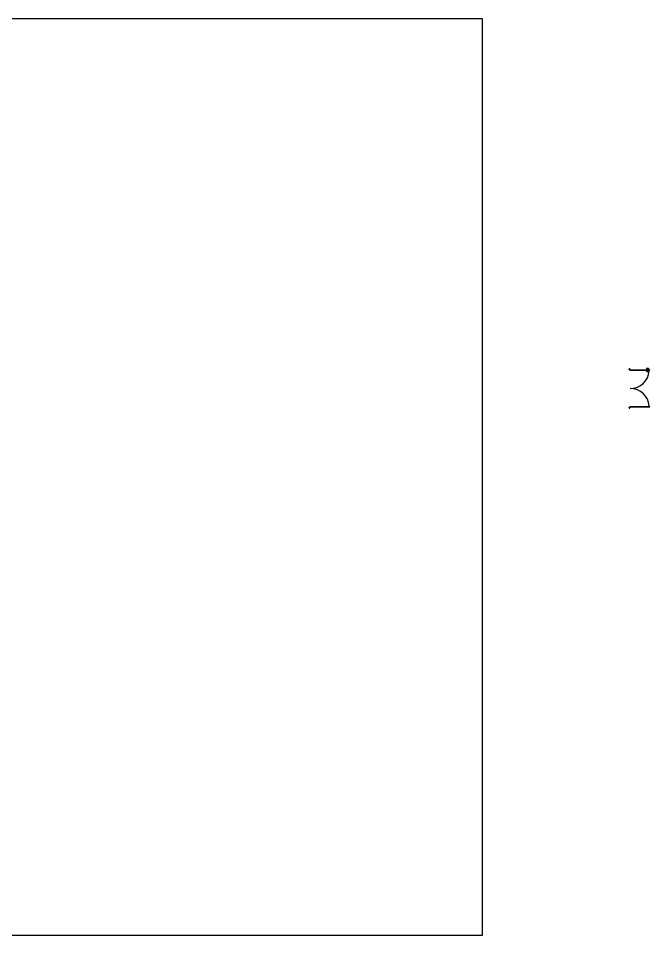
# Model space of a CAD drawing. Extents: x -14231 to 516634, y -267190 to 70805.
# Drawn here: x 24467 to 63166, y -25516 to 30720 of the extents above; entities that cross this region are included whole.
import ezdxf

# ---------------------------------------------------------------- set-up
doc = ezdxf.new("R2010")
doc.units = 0
doc.header["$LTSCALE"] = 8
doc.layers.get('0').update_dxf_attribs({"color": 1, "linetype": 'CONTINUOUS'})
doc.layers.add('1', color=1, linetype='CONTINUOUS')

msp = doc.modelspace()

# ---------------------------------------------------------------- linework, layer by layer
at = {"color": 252}
for p, q in [((61954, 9229.1), (61904, 9229.1)), ((61904, 9198.7), (61904, 9223.2)), ((61909.6, 9182.5), (61904, 9198.7)), ((61910, 9229.1), (61948.1, 9229.1)), ((61920.9, 9179.1), (61914.3, 9179.1)), ((61921.7, 9189.5), (61914.4, 9189.5)), ((61914.4, 9189.5), (61914.4, 9182.8)), ((61914.4, 9182.8), (61921.7, 9182.8)), ((61921.7, 9188.3), (61921.7, 9189.5)), ((61921.8, 9188.3), (61921.7, 9188.3)), ((61921.7, 9182.8), (61921.7, 9184)), ((61921.7, 9184), (61921.8, 9184)), ((61922.9, 9192.1), (61922.9, 9190.5)), ((61922.9, 9190.4), (61922.9, 9189.4)), ((61922.9, 9182.9), (61922.9, 9181.9)), ((61922.9, 9181.9), (61922.9, 9181.1)), ((61926.9, 9184.6), (61926.9, 9187.7)), ((61954, 9198.7), (61927, 9198.7)), ((61927, 9198.7), (61929.5, 9198.7)), ((61954, 9223.2), (61954, 9198.7)), ((63070.1, 9121.1), (63070.1, 9129.1)), ((63070.1, 9129.1), (63119.1, 9129.1)), ((63119.1, 9121.1), (63070.1, 9121.1)), ((63083.6, 9081.6), (63083.6, 9121.1)), ((63105.6, 9081.1), (63105, 9067.3)), ((63105.6, 9121.1), (63105.6, 9081.1)), ((63119.1, 9129.1), (63119.1, 9121.1)), ((61909.6, 6875.8), (61904, 6859.6)), ((61904, 6859.6), (61904, 6835.1)), ((61954, 6829.1), (61904, 6829.1)), ((61910, 6829.1), (61948.1, 6829.1)), ((61920.9, 6879.1), (61914.3, 6879.1)), ((61914.4, 6868.8), (61914.4, 6875.5)), ((61914.4, 6875.5), (61921.7, 6875.5)), ((61921.7, 6868.8), (61914.4, 6868.8)), ((61921.7, 6875.5), (61921.7, 6874.3)), ((61921.7, 6874.3), (61921.8, 6874.3)), ((61921.8, 6870), (61921.7, 6870)), ((61921.7, 6870), (61921.7, 6868.8)), ((61922.9, 6876.4), (61922.9, 6877.1)), ((61922.9, 6875.4), (61922.9, 6876.4)), ((61922.9, 6867.9), (61922.9, 6868.9)), ((61922.9, 6866.2), (61922.9, 6867.7)), ((61926.9, 6873.7), (61926.9, 6870.6)), ((61954, 6859.6), (61931, 6859.6)), ((61931, 6859.6), (61931.5, 6859.6)), ((61954, 6835.1), (61954, 6859.6))]:
    msp.add_line(p, q, dxfattribs=at)
for points in [[(61927.7, 9196.2), (61960, 9196.2), (61960, 9198.7), (61927.7, 9198.7)], [(61967.4, 9143.8), (61967.4, 9188.8), (61969.9, 9188.8), (61969.9, 9143.8)], [(63070.1, 9179.1), (63119.1, 9179.1), (63119.1, 9187.1), (63070.1, 9187.1)], [(61931.7, 6862.1), (61960, 6862.1), (61960, 6859.6), (61931.7, 6859.6)], [(61967.4, 6914.5), (61967.4, 6869.5), (61969.9, 6869.5), (61969.9, 6914.5)]]:
    msp.add_lwpolyline(points, close=True, dxfattribs=at)
for points in [[(63145.1, 9188), (63163.3, 9188), (63145.1, 9188), (63145.1, 9122.1), (63143.6, 9122.1), (63143.6, 9126.4), (63132.9, 9126.4, -0.4142136), (63131.6, 9127.6), (63131.6, 9128.8), (63132.9, 9128.8), (63132.9, 9127.9), (63142.6, 9127.9), (63142.6, 9129.1), (61969.8, 9129.1), (61969.8, 9127.9), (61979.6, 9127.9), (61979.6, 9128.8), (61980.8, 9128.8), (61980.8, 9127.6, -0.4142136), (61979.6, 9126.4), (61968.6, 9126.4, -0.4142136), (61967.4, 9127.6), (61967.4, 9180.7, -0.4142136), (61968.6, 9181.9), (61979.6, 9181.9, -0.4142136), (61980.8, 9180.7), (61980.8, 9179.4), (61979.6, 9179.4), (61979.6, 9180.4), (61969.8, 9180.4), (61969.8, 9179.1), (63142.6, 9179.1), (63142.6, 9180.4), (63132.9, 9180.4), (63132.9, 9179.4), (63131.6, 9179.4), (63131.6, 9180.7, -0.4142136), (63132.9, 9181.9), (63142.6, 9181.9), (63142.6, 9189.9, -0.4142136), (63143.2, 9190.5), (63165.2, 9190.5, -0.4142136), (63165.8, 9189.9), (63165.8, 9181.9), (63163.3, 9181.9), (63163.3, 9188)], [(63105.6, 9187.1), (63105.6, 9227.1), (63105, 9241, 0.3274952), (63098.1, 9248.9, 0.0898475), (62990.8, 9251.1, 1.1448813), (62995.1, 9231.8, -0.1370794), (63078.3, 9231.9, -0.3493568), (63083.6, 9226.7), (63083.6, 9187.1)], [(63145.1, 6938), (63163.3, 6938), (63145.1, 6938), (63145.1, 6872.1), (63143.6, 6872.1), (63143.6, 6876.4), (63132.9, 6876.4, -0.4142136), (63131.6, 6877.6), (63131.6, 6878.9), (63132.9, 6878.9), (63132.9, 6877.9), (63142.6, 6877.9), (63142.6, 6879.2), (61969.8, 6879.2), (61969.8, 6877.9), (61979.6, 6877.9), (61979.6, 6878.9), (61980.8, 6878.9), (61980.8, 6877.6, -0.4142136), (61979.6, 6876.4), (61968.6, 6876.4, -0.4142136), (61967.4, 6877.6), (61967.4, 6930.7, -0.4142136), (61968.6, 6931.9), (61979.6, 6931.9, -0.4142136), (61980.8, 6930.7), (61980.8, 6929.5), (61979.6, 6929.5), (61979.6, 6930.4), (61969.8, 6930.4), (61969.8, 6929.2), (63142.6, 6929.2), (63142.6, 6930.4), (63132.9, 6930.4), (63132.9, 6929.5), (63131.6, 6929.5), (63131.6, 6930.7, -0.4142136), (63132.9, 6931.9), (63142.6, 6931.9), (63142.6, 6939.9, -0.4142136), (63143.2, 6940.5), (63165.2, 6940.5, -0.4142136), (63165.8, 6939.9), (63165.8, 6932), (63163.3, 6932), (63163.3, 6938)]]:
    msp.add_lwpolyline(points, format="xyb", dxfattribs=at)
for centre, radius, start, end in [((61910, 9223.2), 5.98, 90, 180), ((61914.3, 9184.1), 5, 198.97041, 270), ((61920.9, 9181.1), 2, 270, 0), ((61921.8, 9189.4), 1.1, 270, 360), ((61921.8, 9182.9), 1.1, 0, 90), ((61929.5, 9192.1), 6.59, 90, 180), ((61922.9, 9186.2), 4.27, 21.78679, 90), ((61922.9, 9186.2), 4.27, 270, 338.21321), ((61948.1, 9223.2), 5.98, 360, 90), ((61980, 9194.2), 1165, 270, 355.99928), ((61980, 6864.1), 1165, 4.00072, 90), ((61910, 6835.1), 5.98, 180, 270), ((61914.3, 6874.1), 5, 90, 161.02959), ((61920.9, 6877.1), 2, 360, 90), ((61921.8, 6875.4), 1.1, 270, 360), ((61921.8, 6868.9), 1.1, 0, 90), ((61922.9, 6872.1), 4.27, 21.78679, 90), ((61922.9, 6872.1), 4.27, 270, 338.21321), ((61931.3, 6868.2), 8.55, 193.26563, 271.75467), ((61948.1, 6835.1), 5.98, 270, 360)]:
    msp.add_arc(centre, radius, start, end, dxfattribs=at)
at = {"color": 252, "extrusion": (4.70198e-38, -5.22024e-54, -1)}
msp.add_ellipse((61965.4, 9194.2), major_axis=(4.95, -4.95), ratio=1, start_param=3.9269908, end_param=10.2101761, dxfattribs=at)
at = {"color": 252, "extrusion": (4.70198e-38, -1.04405e-53, -1)}
for centre, major_axis, start_param, end_param in [((62991.7, 9067.1), (7.07, -7.07), 0.8728114, 4.2841841), ((63077.7, 9082.3), (4.17, -4.17), -0.6693141, 0.6750926), ((63096.2, 9068), (6.24, 6.24), 0.8669618, 2.1329099)]:
    msp.add_ellipse(centre, major_axis=major_axis, ratio=1, start_param=start_param, end_param=end_param, dxfattribs=at)
at = {"color": 252, "extrusion": (4.70198e-38, -1.56607e-53, -1)}
msp.add_ellipse((63038.3, 9354.5), major_axis=(212.9, -212.9), ratio=1, start_param=0.5853067, end_param=0.9437343, dxfattribs=at)
at = {"color": 252, "extrusion": (4.70198e-38, -2.0881e-53, -1)}
msp.add_ellipse((63036.9, 9225.3), major_axis=(109.3, -109.3), ratio=1, start_param=0.5138302, end_param=1.0587517, dxfattribs=at)
at = {"color": 252}
msp.add_ellipse((61965.4, 6864.1), major_axis=(4.95, 4.95), ratio=1, start_param=3.9269908, end_param=10.2101761, dxfattribs=at)
at = {"layer": '1'}
msp.add_lwpolyline([(-14231.2, 30719.9), (52895.7, 30719.9), (52895.7, -25515.6), (-14231.2, -25515.6)], close=True, dxfattribs=at)

doc.saveas('drawing.dxf')
